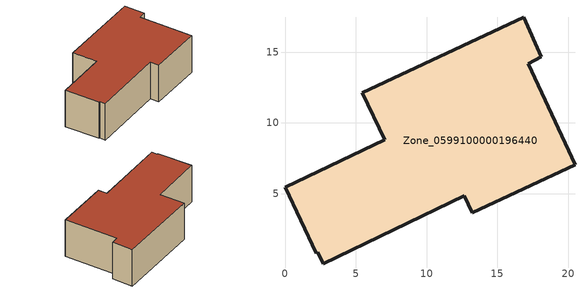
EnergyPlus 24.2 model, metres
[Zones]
Zone_0599100000196440
 floor ground (C_G): 2.31,0.85 2.2,0.8 0,5.46 7.04,8.82 5.46,12.13 16.86,17.45 18.11,14.66 17.19,14.17 20.49,7.04 13.23,3.66 12.67,4.83 2.7,0.06 z0
 wall outside (C_F): 13.23,3.66 20.49,7.04 17.19,14.17 18.11,14.66 16.86,17.45 5.46,12.13 7.04,8.82 0,5.46 2.2,0.8 2.31,0.85 2.7,0.06 12.67,4.83 13.23,3.66 z0:5.71
 roof outside (C_R): 2.7,0.06 12.67,4.83 13.23,3.66 20.49,7.04 17.19,14.17 18.11,14.66 16.86,17.45 5.46,12.13 7.04,8.82 0,5.46 2.2,0.8 2.31,0.85 z5.71
[BUILDING]
Pand.0599100000196440: North Axis=0; Terrain=City; Loads Convergence Tolerance Value=0.04; Temperature Convergence Tolerance Value=0.4; Solar Distribution=FullExterior; Maximum Number of Warmup Days=25; Minimum Number of Warmup Days=1
[Site:Location]
Rotterdam.The.Hague.AP_ZH_NLD Design_Conditions: Latitude=51.96; Longitude=4.45; Time Zone=1; Elevation=-4.5
[SITE:GROUNDTEMPERATURE:BUILDINGSURFACE]
18, 18, 18, 18, 18, 18, 18, 18, 18, 18, 18, 18
[MATERIAL] Thermal Absorptance=0.9; Solar Absorptance=0.7; Visible Absorptance=0.7
Name | Roughness | Thickness | Conductivity | Density | Specific Heat
G.D.1965 | MediumSmooth | 0.15 | 1 | 540 | 1210
F.D.1965 | Rough | 0.3 | 0.857143 | 1920 | 840
R.D.1965 | MediumRough | 0.2 | 0.08 | 1500 | 1000
[CONSTRUCTION]
C_G: G.D.1965
C_F: F.D.1965
C_R: R.D.1965
[ZONE]
Zone_0599100000196440: Type=1; Multiplier=1; Ceiling Height=Autocalculate; Volume=Autocalculate; Floor Area=autocalculate; Part of Total Floor Area=Yes
[ZONEINFILTRATION:DESIGNFLOWRATE]
Infil_Zone_0599100000196440: Zone or ZoneList or Space or SpaceList=Zone_0599100000196440; Schedule=AlwaysOn; Design Flow Rate Calculation Method=Flow/Area; Flow Rate per Floor Area=0.0042; Constant Term Coefficient=1; Temperature Term Coefficient=0; Velocity Term Coefficient=0; Velocity Squared Term Coefficient=0
[HVACTEMPLATE:ZONE:IDEALLOADSAIRSYSTEM]
Zone_0599100000196440: Maximum Heating Supply Air Temperature=50; Minimum Cooling Supply Air Temperature=13; Maximum Heating Supply Air Humidity Ratio=0.0156; Minimum Cooling Supply Air Humidity Ratio=0.0077; Heating Limit=NoLimit; Cooling Limit=NoLimit; Dehumidification Control Type=ConstantSensibleHeatRatio; Cooling Sensible Heat Ratio=0.7; Dehumidification Setpoint=60; Humidification Control Type=None; Humidification Setpoint=30; Outdoor Air Method=None; Outdoor Air Flow Rate per Person=0.00944; Outdoor Air Flow Rate per Zone Floor Area=0; Outdoor Air Flow Rate per Zone=0; Demand Controlled Ventilation Type=None; Outdoor Air Economizer Type=NoEconomizer; Heat Recovery Type=None; Sensible Heat Recovery Effectiveness=0.7; Latent Heat Recovery Effectiveness=0.65
[ZONECONTROL:THERMOSTAT]
ThermostatControl_Zone_0599100000196440: Zone or ZoneList=Zone_0599100000196440; Control Type Schedule=DualSetpointControlType; Control 1=Thermostat_Zone_0599100000196440; Temperature Difference Between Cutout And Setpoint=0
[THERMOSTATSETPOINT:DUALSETPOINT]
Thermostat_Zone_0599100000196440: Heating Setpoint Temperature Schedule=HeatingSetpoint_Zone_0599100000196440; Cooling Setpoint Temperature Schedule=CoolingSetpoint_Zone_0599100000196440
[SCHEDULE:COMPACT]
HeatingSetpoint_Zone_0599100000196440: Through: 12/31, For: AllDays, Until: 24:00, 21
CoolingSetpoint_Zone_0599100000196440: Through: 12/31, For: AllDays, Until: 24:00, 24
DualSetpointControlType: Through: 12/31, For: AllDays, Until: 24:00, 4
AlwaysOn: Through: 12/31, For: AllDays, Until: 24:00, 1
